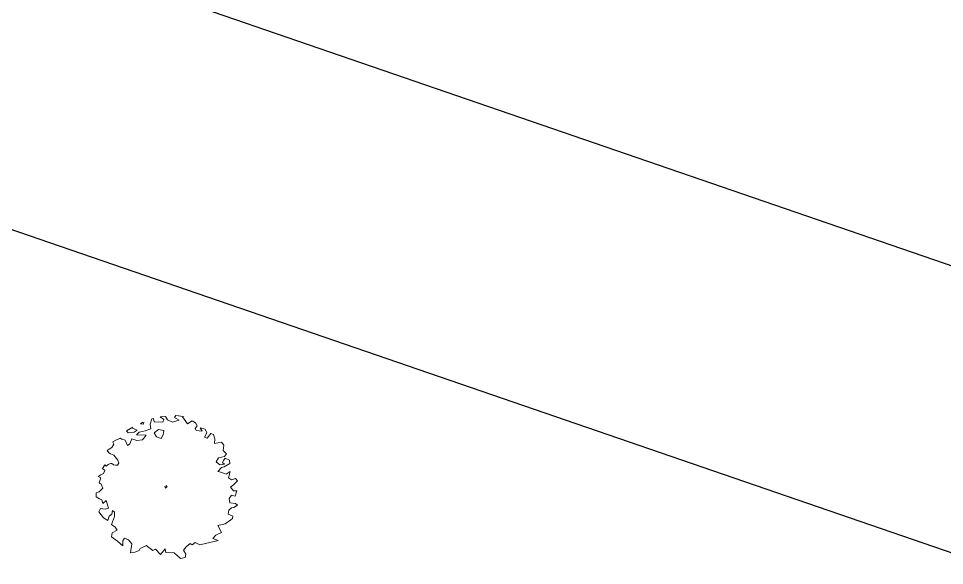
# Model space of a CAD drawing. Extents: x 2080 to 102394, y 2071 to 93424.
# Drawn here: x 76423 to 77037, y 79117 to 79479 of the extents above; entities that cross this region are included whole.
import ezdxf

# ---------------------------------------------------------------- set-up
doc = ezdxf.new("R2010")
doc.units = 0
doc.header["$LTSCALE"] = 20
doc.header["$MEASUREMENT"] = 0
doc.layers.add('Mango tree', color=96, linetype='Continuous', lineweight=5)
doc.layers.add('sappotta', color=114, linetype='Continuous', lineweight=5)
doc.layers.add('road', color=2, linetype='Continuous')

# ---------------------------------------------------------------- blocks, each defined once
blk = doc.blocks.new('NEEM')
at = {"layer": 'sappotta', "linetype": 'Continuous'}
for p, q in [((-0.359, 1.043), (-0.396, 1.016)), ((-0.345, 1.011), (-0.34, 1.039)), ((-0.213, 1.092), (-0.242, 1.007)), ((-0.191, 1.099), (-0.213, 1.092)), ((-0.177, 1.048), (-0.191, 1.099)), ((-0.043, 1.039), (-0.177, 1.048)), ((0.003, 1.132), (-0.083, 1.127)), ((-0.083, 1.127), (-0.023, 1.083)), ((-0.023, 1.083), (-0.043, 1.039)), ((0.03, 1.077), (0.003, 1.132)), ((0.114, 1.043), (0.03, 1.077)), ((0.216, 1.072), (0.114, 1.043)), ((0.162, 1.144), (0.142, 1.112)), ((0.142, 1.112), (0.216, 1.072)), ((0.283, 1.13), (0.162, 1.144)), ((0.267, 1.123), (0.283, 1.13)), ((0.351, 1.016), (0.267, 1.123)), ((0.421, 1.063), (0.351, 1.016)), ((0.473, 1.03), (0.421, 1.063)), ((0.501, 0.982), (0.473, 1.03)), ((-0.517, 0.963), (-0.614, 0.901)), ((-0.614, 0.901), (-0.589, 0.87)), ((-0.589, 0.87), (-0.494, 0.884)), ((-0.521, 0.945), (-0.521, 0.945)), ((-0.449, 0.913), (-0.521, 0.945)), ((-0.494, 0.884), (-0.449, 0.913)), ((-0.415, 0.884), (-0.459, 0.839)), ((-0.32, 0.906), (-0.415, 0.884)), ((-0.396, 1.016), (-0.345, 1.011)), ((-0.23, 0.935), (-0.32, 0.906)), ((-0.242, 1.007), (-0.23, 0.935)), ((-0.108, 0.922), (-0.177, 0.872)), ((-0.027, 0.908), (-0.108, 0.922)), ((-0.034, 0.839), (-0.027, 0.908)), ((0.472, 0.942), (0.501, 0.982)), ((0.483, 0.908), (0.472, 0.942)), ((0.581, 0.9), (0.483, 0.908)), ((0.551, 0.95), (0.581, 0.9)), ((0.627, 0.928), (0.551, 0.95)), ((0.654, 0.87), (0.627, 0.928)), ((-0.783, 0.757), (-0.83, 0.729)), ((-0.749, 0.774), (-0.783, 0.757)), ((-0.717, 0.789), (-0.749, 0.774)), ((-0.689, 0.772), (-0.717, 0.789)), ((-0.638, 0.758), (-0.689, 0.772)), ((-0.598, 0.672), (-0.638, 0.758)), ((-0.533, 0.776), (-0.562, 0.699)), ((-0.452, 0.75), (-0.533, 0.776)), ((-0.459, 0.839), (-0.303, 0.837)), ((-0.361, 0.762), (-0.452, 0.75)), ((-0.303, 0.837), (-0.361, 0.762)), ((-0.177, 0.872), (-0.139, 0.809)), ((-0.139, 0.809), (-0.067, 0.78)), ((-0.067, 0.78), (-0.034, 0.839)), ((0.616, 0.806), (0.654, 0.87)), ((0.66, 0.788), (0.616, 0.806)), ((0.715, 0.86), (0.66, 0.788)), ((0.762, 0.844), (0.715, 0.86)), ((0.783, 0.779), (0.762, 0.844)), ((0.776, 0.704), (0.783, 0.779)), ((-0.892, 0.613), (-0.923, 0.594)), ((-0.923, 0.594), (-0.895, 0.555)), ((-0.85, 0.638), (-0.892, 0.613)), ((-0.818, 0.692), (-0.85, 0.638)), ((-0.83, 0.729), (-0.826, 0.714)), ((-0.826, 0.714), (-0.818, 0.692)), ((-0.562, 0.699), (-0.598, 0.672)), ((0.888, 0.723), (0.776, 0.704)), ((0.924, 0.679), (0.888, 0.723)), ((0.913, 0.591), (0.924, 0.679)), ((0.964, 0.541), (0.913, 0.591)), ((-0.895, 0.555), (-0.868, 0.54)), ((-0.868, 0.54), (-0.818, 0.517)), ((-0.818, 0.517), (-0.752, 0.44)), ((-0.752, 0.44), (-0.735, 0.394)), ((0.804, 0.415), (0.84, 0.475)), ((0.84, 0.475), (0.934, 0.5)), ((0.942, 0.471), (0.917, 0.437)), ((0.934, 0.5), (0.964, 0.541)), ((1.014, 0.439), (0.942, 0.471)), ((-0.96, 0.366), (-0.994, 0.31)), ((-0.994, 0.31), (-0.961, 0.275)), ((-0.935, 0.345), (-0.96, 0.366)), ((-0.908, 0.372), (-0.935, 0.345)), ((-0.87, 0.389), (-0.908, 0.372)), ((-0.846, 0.386), (-0.87, 0.389)), ((-0.821, 0.367), (-0.846, 0.386)), ((-0.788, 0.359), (-0.821, 0.367)), ((-0.757, 0.361), (-0.788, 0.359)), ((-0.735, 0.394), (-0.757, 0.361)), ((0.86, 0.367), (0.804, 0.415)), ((0.829, 0.259), (0.888, 0.326)), ((0.933, 0.378), (0.86, 0.367)), ((0.888, 0.326), (0.93, 0.332)), ((0.917, 0.437), (0.904, 0.404)), ((0.904, 0.404), (0.933, 0.378)), ((0.93, 0.332), (1.018, 0.389)), ((1.018, 0.389), (1.014, 0.439)), ((-1.023, 0.208), (-1.062, 0.182)), ((-1.062, 0.182), (-1.02, 0.162)), ((-1.02, 0.162), (-1.049, 0.084)), ((-0.978, 0.229), (-1.023, 0.208)), ((-0.961, 0.275), (-0.978, 0.229)), ((0.838, 0.262), (0.829, 0.259)), ((0.931, 0.228), (0.838, 0.262)), ((0.962, 0.217), (0.931, 0.228)), ((1.025, 0.259), (0.962, 0.217)), ((0.996, 0.16), (1.025, 0.259)), ((1.046, 0.129), (0.996, 0.16)), ((1.109, 0.149), (1.046, 0.129)), ((1.137, 0.114), (1.109, 0.149)), ((-1.049, 0.084), (-1.017, 0.059)), ((-1.017, 0.059), (-0.991, -0.002)), ((0.02, 0.041), (-0.009, 0.024)), ((-0.009, 0.024), (0, 0)), ((0, 0), (0.014, 0.011)), ((0.014, 0.011), (0.027, 0.031)), ((1.029, 0.011), (1.074, 0.049)), ((1.074, -0.047), (1.029, 0.011)), ((1.074, 0.049), (1.137, 0.114)), ((-1.097, -0.077), (-1.098, -0.14)), ((-1.098, -0.14), (-1.044, -0.173)), ((-1.048, -0.062), (-1.097, -0.077)), ((-0.991, -0.002), (-1.048, -0.062)), ((1.007, -0.166), (1.046, -0.114)), ((1.046, -0.114), (1.1, -0.129)), ((1.129, -0.047), (1.074, -0.047)), ((1.1, -0.129), (1.129, -0.047)), ((-1.044, -0.173), (-1.007, -0.185)), ((-1.007, -0.185), (-0.992, -0.244)), ((-0.992, -0.244), (-0.937, -0.198)), ((-0.937, -0.198), (-0.93, -0.213)), ((-0.93, -0.213), (-0.902, -0.318)), ((1.016, -0.234), (1.007, -0.166)), ((1.11, -0.243), (1.016, -0.234)), ((1.083, -0.306), (1.137, -0.273)), ((1.137, -0.273), (1.11, -0.243)), ((-1.025, -0.325), (-1.052, -0.378)), ((-1.052, -0.378), (-0.982, -0.471)), ((-0.953, -0.336), (-1.025, -0.325)), ((-0.902, -0.318), (-0.953, -0.336)), ((-0.888, -0.446), (-0.848, -0.411)), ((-0.848, -0.411), (-0.837, -0.355)), ((-0.837, -0.355), (-0.803, -0.383)), ((-0.803, -0.383), (-0.803, -0.452)), ((0.992, -0.411), (1.004, -0.349)), ((1.066, -0.443), (0.992, -0.411)), ((1.004, -0.349), (1.045, -0.311)), ((1.045, -0.311), (1.083, -0.306)), ((-0.982, -0.471), (-0.91, -0.516)), ((-0.91, -0.516), (-0.888, -0.446)), ((-0.803, -0.452), (-0.853, -0.576)), ((-0.853, -0.576), (-0.797, -0.619)), ((0.826, -0.591), (0.943, -0.565)), ((0.943, -0.565), (1.032, -0.503)), ((1.032, -0.503), (1.061, -0.484)), ((1.061, -0.484), (1.066, -0.443)), ((-0.844, -0.71), (-0.852, -0.77)), ((-0.766, -0.668), (-0.844, -0.71)), ((-0.797, -0.619), (-0.766, -0.668)), ((0.797, -0.747), (0.887, -0.704)), ((0.887, -0.704), (0.826, -0.591)), ((-0.852, -0.77), (-0.758, -0.838)), ((-0.758, -0.838), (-0.675, -0.912)), ((-0.676, -0.836), (-0.649, -0.791)), ((-0.675, -0.912), (-0.676, -0.836)), ((-0.649, -0.791), (-0.582, -0.82)), ((-0.582, -0.82), (-0.534, -0.881)), ((0.423, -0.897), (0.47, -0.86)), ((0.47, -0.86), (0.543, -0.896)), ((0.543, -0.896), (0.652, -0.871)), ((0.652, -0.871), (0.68, -0.867)), ((0.68, -0.867), (0.834, -0.828)), ((0.751, -0.797), (0.797, -0.747)), ((0.834, -0.828), (0.751, -0.797)), ((-0.534, -0.881), (-0.554, -1.025)), ((-0.554, -1.025), (-0.486, -1.015)), ((-0.486, -1.015), (-0.413, -0.988)), ((-0.413, -0.988), (-0.401, -0.955)), ((-0.401, -0.955), (-0.302, -0.907)), ((-0.302, -0.907), (-0.286, -0.926)), ((-0.286, -0.926), (-0.197, -0.986)), ((-0.197, -0.986), (-0.157, -0.969)), ((-0.157, -0.969), (-0.078, -1.049)), ((-0.078, -1.049), (-0.006, -0.96)), ((-0.006, -0.96), (0.006, -1.017)), ((0.006, -1.017), (0.139, -1.026)), ((0.287, -0.982), (0.327, -0.932)), ((0.324, -1.046), (0.287, -0.982)), ((0.327, -0.932), (0.391, -0.879)), ((0.391, -0.879), (0.423, -0.897)), ((0.139, -1.026), (0.236, -1.115)), ((0.236, -1.115), (0.314, -1.096)), ((0.314, -1.096), (0.324, -1.046))]:
    blk.add_line(p, q, dxfattribs=at)

msp = doc.modelspace()

# ---------------------------------------------------------------- linework, layer by layer
at = {"layer": 'road', "linetype": 'Continuous', "ltscale": 0.5}
for p, q in [((77327.232, 79217.232), (75932.338, 79696.882)), ((77249.514, 79053.612), (75886.624, 79522.256))]:
    msp.add_line(p, q, dxfattribs=at)

# ---------------------------------------------------------------- block references
at = {"layer": 'Mango tree', "linetype": 'Continuous', "xscale": 41.94094236957608, "yscale": 41.94094236961973, "zscale": 41.94094236933594}
msp.add_blockref('NEEM', (76520.851, 79168.083), dxfattribs=at)

doc.saveas('drawing.dxf')
